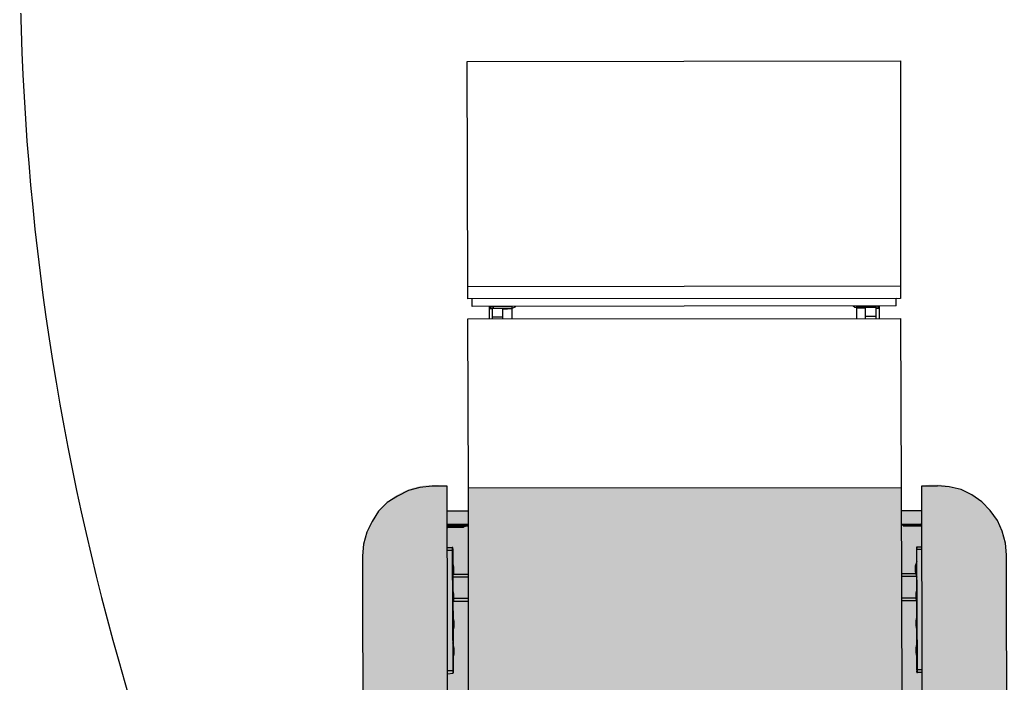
# Model space of a CAD drawing. Header units: millimetres. Extents: x 71819 to 78266, y 23672 to 38445.
# Drawn here: x 73959.4 to 74067.4, y 32737.6 to 32809.8 of the extents above; entities that cross this region are included whole.
import ezdxf

# ---------------------------------------------------------------- set-up
doc = ezdxf.new("R2010")
doc.units = ezdxf.units.MM
doc.layers.add('Plan Archi', color=8, linetype='Continuous')
doc.layers.add('PRISES DE COURANT', color=5, linetype='Continuous')

# ---------------------------------------------------------------- blocks, each defined once
blk = doc.blocks.new('MALETTI GREEN FIRST PLAN')
at = {"true_color": 0xffffff}
h = blk.add_hatch(color=7, dxfattribs=at)
h.dxf.hatch_style = 1
edge = h.paths.add_edge_path()
edge.add_line((-114.2785219535715, -23.90100945603053), (-114.2785219535715, 23.13758407272099))
edge.add_line((-114.2785219535715, 23.13758407272099), (-111.7533373568471, 23.13758407272099))
edge.add_line((-111.7533373568471, 23.13758407272099), (-111.7533373568471, 25.36912657710796))
edge.add_line((-111.7533373568471, 25.36912657710796), (-114.4546892875769, 25.36912657710796))
edge.add_arc((-106.8258593993073, 26.80459033675017), 7.76270582138735, 95.60380281252128, 190.6563495893847, ccw=False)
edge.add_line((-107.5838795059129, 34.5301975742029), (-34.45064771866889, 34.5301975742029))
edge.add_line((-34.45064771866889, 34.5301975742029), (-34.45064771866873, -35.29362482432465))
edge.add_line((-34.45064771866873, -35.29362482432465), (-106.8204727907254, -35.41107531409814))
edge.add_arc((-106.8329884908078, -27.69923837442589), 7.711847095660167, 168.7238380691302, 270.09298642702197, ccw=False)
edge.add_line((-114.3959668429085, -26.19127813871036), (-111.6946149121786, -26.19127813871036))
edge.add_line((-111.6946149121786, -26.19127813871036), (-111.6946149121786, -23.90100945603051))
edge.add_line((-111.6946149121786, -23.90100945603052), (-114.219795564151, -23.90416186330994))
edge.add_line((-114.219795564151, -23.90416186330993), (-114.2785219535715, -23.90100945603053))
at = {"lineweight": 25}
for points in [[(-44.45469768823179, 34.70637610908147), (-106.9379176800623, 34.58892375249575), (-108.2298413317636, 34.47147139591004), (-109.52179485246, 34.11912179340169), (-110.6963034838196, 33.59059738963917), (-111.753337356847, 32.82717573995403), (-112.6929562095328, 31.88757928901472), (-113.4563778592179, 30.83053048148967), (-114.0436023059025, 29.65603678462774), (-114.3372443982399, 28.36409073118008), (-114.4546892875769, 27.07214467773242)], [(-52.20637400891775, 25.48657146644487), (-114.4546892875769, 25.36912657710796), (-114.4546892875769, 27.07214467773242)], [(-111.753337356847, 23.13758407272099), (-111.753337356847, 25.36912657710796)], [(-110.2852165021452, 23.84227581048886), (-110.2852165021452, 25.36912657710796)], [(-110.2852165021452, 23.13758407272099), (-110.2852165021452, 25.36912657710796)], [(-110.1090491681398, 25.25167422052224), (-110.1090491681398, 25.31039666519069), (-110.2264940574767, 25.31039666519069), (-110.2852165021452, 25.25167422052224)], [(-110.2852165021452, 25.25167422052224), (-110.2264940574767, 25.25167422052224), (-110.1677716128083, 23.13758407272099)], [(-110.2852165021452, 23.13758407272099), (-110.2852165021452, 25.25167422052224)], [(-110.2264940574767, 25.31039666519069), (-110.2264940574767, 25.36912657710796)], [(-110.1090491681398, 25.25167422052224), (-110.2264940574767, 25.25167422052224)], [(-110.1090491681398, 25.31039666519069), (-110.1090491681398, 25.36912657710796), (-110.1677716128083, 25.36912657710796)], [(-110.1090491681398, 23.37248131864361), (-110.1677716128083, 23.37248131864361), (-110.1677716128083, 25.25167422052224)], [(-110.0503267234714, 25.31039666519069), (-110.1090491681398, 25.31039666519069)], [(-110.0503267234714, 24.13590296832876), (-110.1090491681398, 24.13590296832876), (-110.1090491681398, 25.31039666519069)], [(-110.0503267234714, 25.31039666519069), (-110.0503267234714, 25.36912657710796)], [(-110.0503267234714, 25.31039666519069), (-110.0503267234714, 24.13590296832876)], [(-107.5251421267469, 25.36912657710796), (-107.5251421267469, 24.84060217334544), (-107.8187842190844, 24.84060217334544), (-107.8187842190844, 25.36912657710796)], [(-107.8187842190844, 24.84060217334544), (-107.7600617744159, 24.84060217334544)], [(-107.8187842190844, 24.84060217334544), (-107.7600617744159, 24.84060217334544)], [(-107.7600617744159, 24.84060217334544), (-107.7600617744159, 24.8993246180139)], [(-107.642616885079, 24.84060217334544), (-107.7600617744159, 24.84060217334544)], [(-107.5251421267469, 24.84060217334544), (-107.642616885079, 24.84060217334544)], [(-94.42952919276254, 25.42784902177642), (-94.42952919276254, 24.8993246180139), (-107.5251421267469, 24.84060217334544)], [(-94.42952919276254, 24.84060217334544), (-107.5251421267469, 24.84060217334544)], [(-106.2332184750457, 24.84060217334544), (-105.7046866040343, 24.66442737209127), (-105.1174322883545, 24.66442737209127), (-104.5301779726747, 24.84060217334544)], [(-103.296976765642, 24.84060217334544), (-102.7684448946306, 24.72314981675972), (-102.1811905789508, 24.72314981675972), (-101.5939362632711, 24.84060217334544)], [(-100.3607350562383, 24.84060217334544), (-99.77348074055853, 24.72314981675972), (-99.2449488695472, 24.72314981675972), (-98.6576945538674, 24.84060217334544)], [(-97.42449334683467, 24.84060217334544), (-96.83723903115487, 24.72314981675972), (-96.30870716014354, 24.72314981675972), (-95.72145284446376, 24.84060217334544)], [(-94.135887100425, 24.8993246180139), (-94.42952919276254, 24.8993246180139)], [(-94.42952919276254, 24.8993246180139), (-94.42952919276254, 24.84060217334544), (-94.31205443443038, 24.84060217334544), (-94.31205443443038, 24.8993246180139)], [(-94.19460954509347, 24.84060217334544), (-94.31205443443038, 24.84060217334544)], [(-94.19460954509347, 24.84060217334544), (-94.135887100425, 24.8993246180139)], [(-94.19460954509347, 24.84060217334544), (-94.135887100425, 24.84060217334544), (-94.135887100425, 24.8993246180139)], [(-94.135887100425, 25.42784902177642), (-94.135887100425, 24.8993246180139)], [(-110.2852165021452, 23.84227581048886), (-110.2852165021452, 23.90100572240613)], [(-110.1090491681398, 23.7835533658204), (-110.1090491681398, 24.13590296832876)], [(-110.1090491681398, 23.37248131864361), (-110.1090491681398, 23.7835533658204)], [(-110.0503267234714, 24.13590296832876), (-110.0503267234714, 23.60737856456624)], [(-104.8825425096807, 24.72314981675972), (-104.8825425096807, 23.13758407272099)], [(-104.5889004173432, 24.78187226142817), (-104.5889004173432, 23.13758407272099)], [(-102.2399130236193, 24.66442737209127), (-102.2399130236193, 23.13758407272099)], [(-101.9463008002771, 24.72314981675972), (-101.9463008002771, 23.13758407272099)], [(-136.1241375710984, -23.95973190069897), (-160.6124125436819, -24.01845807899182), (-160.6711349883504, 23.07885416080372), (-136.1828600157668, 23.07885416080372)], [(-134.8322139193972, 23.07885416080372), (-134.7734914747287, -23.95973190069897), (-136.1241375710984, -23.95973190069897), (-136.1828600157668, 23.07885416080372), (-134.8322139193972, 23.07885416080372)], [(-114.2785219535715, -23.90100945603053), (-132.6006714150102, -23.95973190069897), (-132.6593938596786, 23.07885416080372), (-114.2785219535715, 23.13758407272099)], [(-90.84731072301062, -23.90100945603053), (-114.219799508903, -23.9010019887817), (-114.2785219535715, 23.13758407272099), (-90.96475561234753, 23.19630651738944)], [(-110.0503267234714, 23.60737856456624), (-110.1090491681398, 23.60737856456624)], [(-134.8322139193972, 22.60905966895847), (-134.7734914747287, -23.48993367522931)], [(-134.0100698250436, 22.60905966895847), (-134.8322139193972, 22.60905966895847)], [(-134.0100698250436, 22.60905966895847), (-133.9513175113798, -23.48993367522931), (-134.7734914747287, -23.48993367522931)], [(-134.0100698250436, 20.37751716457149), (-134.0100698250436, 20.55368449857685), (-133.9513175113798, 20.61241441049412), (-133.9513175113798, 20.67113685516257), (-133.8925950667114, 20.72985929983102), (-133.7751501773745, 20.72985929983102), (-133.7751501773745, 20.43623960923994)], [(-134.0100698250436, 20.72985929983102), (-133.7751501773745, 20.72985929983102)], [(-133.7751501773745, 20.43623960923994), (-133.7751501773745, 20.72985929983102), (-132.6593938596786, 20.72985929983102)], [(-133.8338726220429, 18.32214199418988), (-134.0100698250436, 18.26341954952142), (-134.0100698250436, 20.37751716457149), (-133.8338726220429, 20.37751716457149), (-133.8338726220429, 18.32214199418988)], [(-133.8338726220429, 20.37751716457149), (-133.8338726220429, 20.43623960923994), (-133.7751501773745, 20.43623960923994)], [(-133.7751501773745, 20.43623960923994), (-133.7751501773745, 20.4949620539084)], [(-132.6593938596786, 20.43623960923994), (-133.7751501773745, 20.43623960923994)], [(-132.8942836383525, 19.26173844512919), (-132.8942836383525, 20.43623960923994)], [(-133.7751501773745, 19.26173844512919), (-133.8338726220429, 19.26173844512919)], [(-133.7751501773745, 19.26173844512919), (-133.7751501773745, 18.32214199418988), (-133.8338726220429, 18.32214199418988)], [(-132.6593938596786, 19.26173844512919), (-133.7751501773745, 19.26173844512919)], [(-134.0100698250436, 17.91106994701308), (-133.8925950667114, 18.08724474826725), (-133.8338726220429, 18.32214199418988)], [(-132.6593938596786, 18.32214199418988), (-133.7751501773745, 18.32214199418988)], [(-133.7751501773745, -19.14429728941668), (-133.8338726220429, -18.9681224881625), (-133.9513175113798, -18.73322150861548)], [(-133.7751501773745, -21.19966499254949), (-133.7751501773745, -19.14429728941668), (-133.9513175113798, -19.14429728941668), (-133.9513175113798, -21.19966499254949), (-133.7751501773745, -21.19966499254949)], [(-133.6577052880376, -20.14261991864885), (-133.7164277327061, -19.14429728941668), (-133.7751501773745, -19.14429728941668)], [(-132.6006714150102, -19.14429728941668), (-133.7164277327061, -19.14429728941668)], [(-133.6577052880376, -20.14261991864885), (-133.7751501773745, -20.14261991864885)], [(-132.6006714150102, -20.14261991864885), (-133.6577052880376, -20.14261991864885)], [(-132.835561193684, -21.3171173491352), (-132.835561193684, -20.14261991864885)], [(-133.9513175113798, -21.19966499254949), (-133.9513175113798, -21.37583979380365), (-133.8925950667114, -21.43456597209651), (-133.8925950667114, -21.49329215038937), (-133.8338726220429, -21.55201459505782), (-133.7751501773745, -21.61074077335068), (-133.7164277327061, -21.61074077335068), (-133.9513175113798, -21.61074077335068)], [(-133.7751501773745, -21.19966499254949), (-133.7751501773745, -21.3171173491352), (-133.7164277327061, -21.3171173491352)], [(-133.7164277327061, -21.61074077335068), (-133.7164277327061, -21.3171173491352), (-132.6006714150102, -21.3171173491352)], [(-133.7164277327061, -21.3171173491352), (-133.7164277327061, -21.61074077335068)], [(-133.7164277327061, -21.61074077335068), (-133.7164277327061, -21.55201459505782)], [(-132.6006714150102, -21.61074077335068), (-133.7164277327061, -21.61074077335068)], [(-111.6946149121786, -23.90100945603052), (-111.6946149121786, -26.19127813871036)], [(-110.2264940574767, -26.01510333745618), (-110.1090491681398, -26.01510333745618), (-110.1090491681398, -23.90100945603052)], [(-110.2264940574767, -26.01510333745618), (-110.2264940574767, -23.90100945603052)], [(-110.2264940574767, -23.90100945603052), (-110.2264940574767, -26.19127813871036)], [(-110.2264940574767, -24.6057049274228), (-110.2264940574767, -24.54698248275435)], [(-110.2264940574767, -24.6057049274228), (-110.2264940574767, -26.19127813871036)], [(-110.1090491681398, -26.01510333745618), (-110.1090491681398, -24.194632880246), (-110.0503267234714, -24.194632880246)], [(-110.0503267234714, -24.54698248275435), (-110.0503267234714, -24.194632880246)], [(-110.0503267234714, -24.42953385979304), (-109.9328818341344, -24.42953385979304), (-109.9328818341344, -24.8993320852627)], [(-110.0503267234714, -24.8993320852627), (-109.9328818341344, -24.8993320852627), (-109.9328818341344, -26.1325519604175), (-110.0503267234714, -26.1325519604175), (-110.0503267234714, -24.54698248275435)], [(-104.8238200650123, -23.90100945603052), (-104.8238200650123, -25.48657893369366)], [(-104.5301779726747, -23.90100945603052), (-104.5301779726747, -25.54530511198653)], [(-102.1811905789508, -23.90100945603052), (-102.1811905789508, -25.4278527554008)], [(-101.8875783556086, -23.90100945603052), (-101.8875783556086, -25.48657893369366)], [(-107.5251421267469, -25.60402755665498), (-107.7013393297475, -25.60402755665498), (-107.7600617744159, -25.66275373494784)], [(-107.7013393297475, -25.60402755665498), (-107.7600617744159, -25.60402755665498), (-107.7600617744159, -25.66275373494784)], [(-107.7600617744159, -26.19127813871036), (-107.7600617744159, -25.66275373494784), (-107.4664196820784, -25.66275373494784)], [(-107.5838944404106, -25.66275373494784), (-107.5838944404106, -25.60402755665498), (-107.5251421267469, -25.60402755665498)], [(-107.5251421267469, -25.60402755665498), (-107.4664196820784, -25.60402755665498)], [(-107.4664196820784, -25.66275373494784), (-107.4664196820784, -25.60402755665498), (-94.31205443443038, -25.54530511198653), (-94.31205443443038, -25.60402755665498)], [(-107.4664196820784, -26.19127813871036), (-107.4664196820784, -25.66275373494784), (-94.31205443443038, -25.60402755665498), (-94.31205443443038, -26.1325519604175)], [(-104.4714555280063, -25.60402755665498), (-104.9999873990176, -25.48657893369366), (-105.5872417146974, -25.48657893369366), (-106.1744960303772, -25.60402755665498)], [(-101.5352138186026, -25.60402755665498), (-102.063745689614, -25.48657893369366), (-102.6510000052937, -25.48657893369366), (-103.2382543209735, -25.60402755665498)], [(-98.59897210919897, -25.60402755665498), (-99.12750398021029, -25.4278527554008), (-99.71475829589009, -25.4278527554008), (-100.3020126115699, -25.60402755665498)], [(-95.66273039979532, -25.54530511198653), (-96.19126227080663, -25.4278527554008), (-96.77851658648639, -25.4278527554008), (-97.36577090216619, -25.60402755665498)], [(-94.31205443443038, -25.54530511198653), (-94.2533319897619, -25.54530511198653), (-94.2533319897619, -25.60402755665498)], [(-94.31205443443038, -25.60402755665498), (-94.07716465575656, -25.60402755665498)], [(-94.2533319897619, -25.54530511198653), (-94.135887100425, -25.54530511198653)], [(-94.135887100425, -25.54530511198653), (-94.135887100425, -25.48657893369366)], [(-94.07716465575656, -25.60402755665498), (-94.135887100425, -25.54530511198653)], [(-94.07716465575656, -25.60402755665498), (-94.135887100425, -25.54530511198653)], [(-94.01844221108813, -26.1325519604175), (-94.07716465575656, -25.60402755665498)], [(-51.91274685107785, -26.07382578212465), (-114.3959668429084, -26.19127813871036), (-114.3959668429084, -27.83557192785416)], [(-110.2264940574767, -26.01510333745618), (-110.1677716128083, -26.07382578212464), (-110.1090491681398, -26.1325519604175), (-110.0503267234714, -26.07382578212464), (-110.0503267234714, -26.01510333745618)], [(-110.1677716128083, -26.1325519604175), (-110.1677716128083, -26.19127813871036)], [(-110.1090491681398, -26.01510333745618), (-110.0503267234714, -26.01510333745618)], [(-110.0503267234714, -26.19127813871036), (-110.0503267234714, -26.1325519604175)], [(-109.9328818341344, -26.19127813871036), (-109.9328818341344, -26.1325519604175)], [(-114.3959668429084, -27.83557192785416), (-114.2785219535715, -29.18624229278248), (-113.9261574165655, -30.41946403474948), (-113.3389031008857, -31.59396146523583), (-112.6342038958691, -32.70973271742932), (-111.6946149121786, -33.64932916836864), (-110.5788585944827, -34.35402837338532), (-109.4043499631231, -34.9412770886285), (-108.1123964424267, -35.29362482432464), (-106.8204727907254, -35.41107531409814)], [(-106.8204727907254, -35.41107531409814), (-43.5738162147121, -35.29362482432464)]]:
    blk.add_lwpolyline(points, dxfattribs=at)
blk.add_open_spline([(-110.1090491681398, -26.01510333745618), (-110.1090491681398, -26.01510333745618), (-110.1090491681398, -26.07382578212464), (-110.1090491681398, -26.07382578212464), (-110.1090491681398, -26.07382578212464), (-110.1090491681398, -26.01510333745618), (-110.1090491681398, -26.01510333745618)], degree=3, knots=[0, 0, 0, 0, 1, 1, 1, 2, 2, 2, 2], dxfattribs=at)

msp = doc.modelspace()

# ---------------------------------------------------------------- linework, layer by layer
at = {"layer": 'PRISES DE COURANT', "color": 6}
msp.add_arc((74245.47643930383, 32817.69164602911), 286.068408098878, 169.5791800746566, 231.4897873107622, dxfattribs=at)

# ---------------------------------------------------------------- block references
at = {"layer": 'Plan Archi', "linetype": 'Continuous', "rotation": 270}
msp.add_blockref('MALETTI GREEN FIRST PLAN', (74032.04883486663, 32644.65625942635), dxfattribs=at)

doc.saveas('drawing.dxf')
